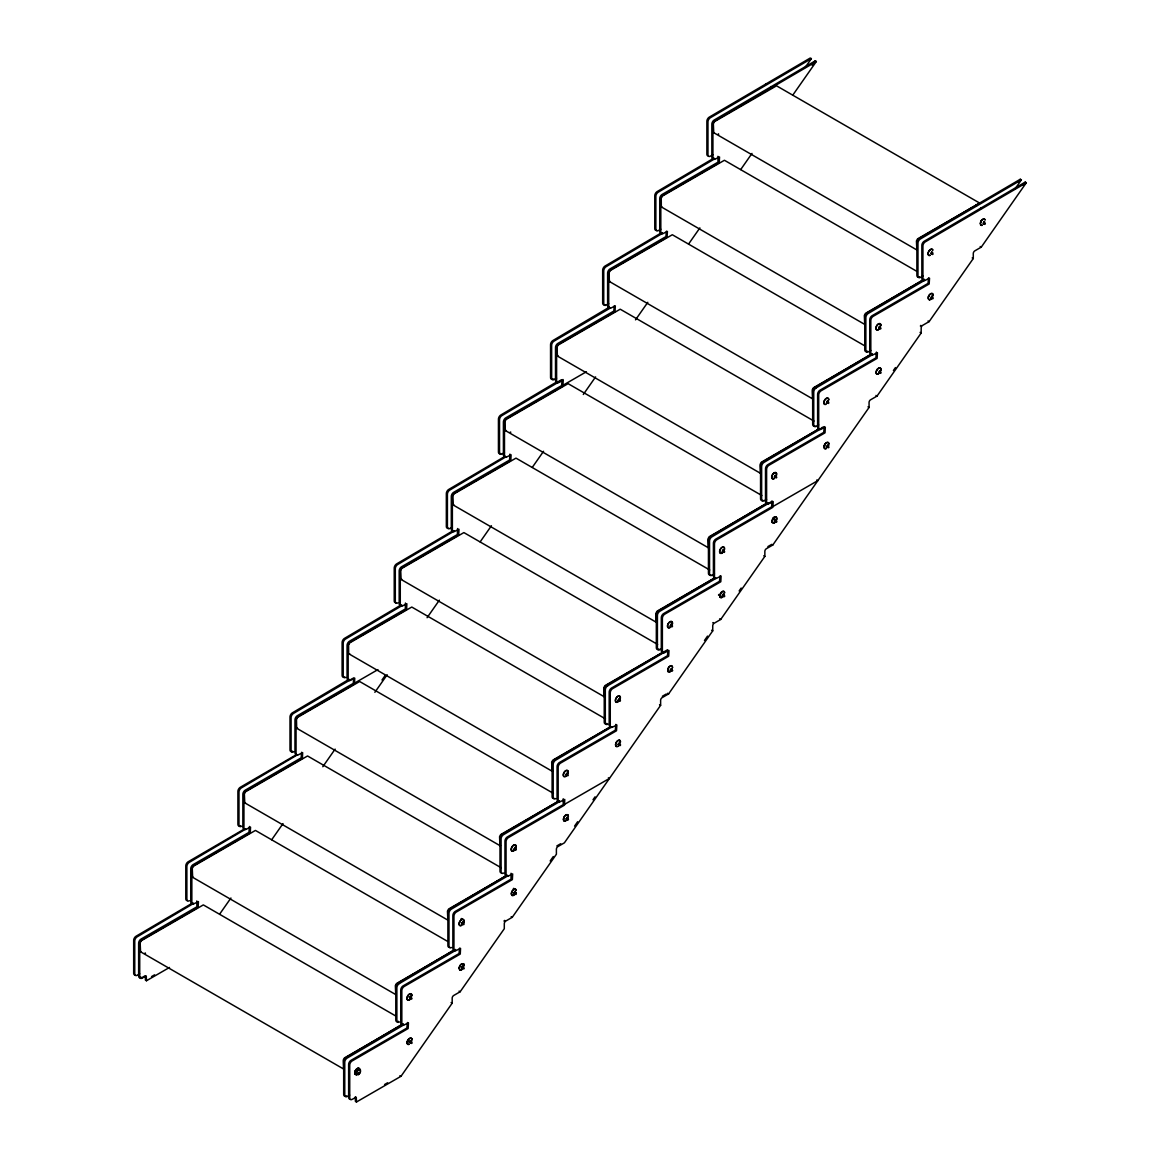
<?xml version="1.0" encoding="UTF-8"?>
<svg xmlns="http://www.w3.org/2000/svg" width="1160" height="1160" viewBox="0 0 1160 1160"><rect width="100%" height="100%" fill="white"/><g stroke="black" fill="none" stroke-linecap="round" stroke-linejoin="round"><path stroke-width="1.5" d="M193.618 903.422L137.358 936.714A3.393 1.958 -60 0 0 134.749 941.209L134.749 973.66A3.451 2.001 -60 0 0 137.358 975.168L139.664 973.834M245.717 829.081L189.457 862.257A3.393 1.958 -60 0 0 186.862 866.752L186.862 899.203A3.451 2.001 -60 0 0 189.457 900.696M353.017 678.266L293.683 713.327A3.393 1.958 -60 0 0 291.087 717.822L291.087 750.273A3.451 2.001 -60 0 0 293.683 751.782M353.829 677.962L353.22 683.428L297.569 715.575A3.393 1.958 -60 0 0 294.974 720.07L294.974 752.521A3.451 2.001 -60 0 0 296.235 754.449M400.968 605.056L344.708 638.246A3.393 1.958 -60 0 0 342.113 642.741L342.113 675.192A3.451 2.001 -60 0 0 344.361 676.889M402.056 605.578L345.796 638.87A3.393 1.958 -60 0 0 343.2 643.365L343.2 675.816A3.451 2.001 -60 0 0 345.796 677.309M402.534 1024.048L346.274 1057.34A3.393 1.958 -60 0 0 343.679 1061.835L343.679 1094.286A3.451 2.001 -60 0 0 346.274 1095.78M454.169 531.12L397.895 564.398A3.393 1.958 -60 0 0 395.299 568.908L395.299 601.359A3.451 2.001 -60 0 0 397.895 602.852M454.647 949.59L398.387 982.868A3.393 1.958 -60 0 0 395.792 987.378L395.792 1019.829A3.451 2.001 -60 0 0 398.387 1021.322M455.721 950.315L399.461 983.491A3.393 1.958 -60 0 0 396.865 988.001L396.865 1020.452A3.451 2.001 -60 0 0 399.461 1021.945M506.267 456.649L450.007 489.94A3.393 1.958 -60 0 0 447.412 494.435L447.412 526.886A3.451 2.001 -60 0 0 450.007 528.394L452.313 527.061M507.834 875.858L451.574 909.034A3.393 1.958 -60 0 0 448.978 913.529L448.978 945.98A3.451 2.001 -60 0 0 451.574 947.488M557.308 381.567L501.048 414.86A3.393 1.958 -60 0 0 498.438 419.354L498.438 451.805A3.451 2.001 -60 0 0 500.7 453.502M562.252 379.914L561.571 385.642L506.007 417.716A3.393 1.958 -60 0 0 503.411 422.226L503.411 454.676A3.451 2.001 -60 0 0 505.31 456.503M559.947 801.386L503.686 834.577A3.393 1.958 -60 0 0 501.091 839.071L501.091 871.522A3.451 2.001 -60 0 0 503.686 873.016M563.223 798.761L563.223 804.678L507.572 836.809A3.393 1.958 -60 0 0 504.962 841.319L504.962 873.77A3.451 2.001 -60 0 0 507.572 875.264M609.421 307.11L553.146 340.387A3.393 1.958 -60 0 0 550.55 344.897L550.55 377.348A3.451 2.001 -60 0 0 553.146 378.841M612.059 726.827L555.785 760.105A3.393 1.958 -60 0 0 553.189 764.599L553.189 797.051A3.451 2.001 -60 0 0 555.785 798.558M661.519 232.754L605.259 265.93A3.393 1.958 -60 0 0 602.663 270.425L602.663 302.876A3.451 2.001 -60 0 0 604.911 304.572M662.606 233.262L606.332 266.553A3.393 1.958 -60 0 0 603.736 271.048L603.736 303.5A3.451 2.001 -60 0 0 606.332 305.007L608.652 303.673M664.173 652.355L607.898 685.647A3.393 1.958 -60 0 0 605.303 690.142L605.303 722.593A3.451 2.001 -60 0 0 607.898 724.101M714.72 158.804L658.445 192.082A3.393 1.958 -60 0 0 655.85 196.591L655.85 229.042A3.451 2.001 -60 0 0 658.445 230.536L660.75 229.201M708.151 155.875A3.451 2.001 -60 0 1 706.875 153.946L706.875 121.496A3.393 1.958 -60 0 1 709.485 117L810.289 58L811.362 58.623L805.214 67.41M811.362 58.623L710.558 117.624A3.393 1.958 -60 0 0 707.962 122.119L707.962 154.57A3.451 2.001 -60 0 0 710.558 156.078L712.863 154.744M714.444 158.326A3.451 2.001 -60 0 1 711.848 156.817L711.848 124.366A3.393 1.958 -60 0 1 714.444 119.871L815.248 60.871L816.336 61.494L792.773 95.149M816.336 61.494L715.517 120.495A3.393 1.958 -60 0 0 712.922 124.99L712.922 157.441A3.451 2.001 -60 0 0 715.517 158.949L719.534 156.934L719.243 162.661L663.418 194.952A3.393 1.958 -60 0 0 660.808 199.448L660.808 231.899A3.451 2.001 -60 0 0 663.418 233.406L667.421 231.405L667.058 237.206L611.305 269.41A3.393 1.958 -60 0 0 608.71 273.919L608.71 306.37A3.451 2.001 -60 0 0 611.305 307.864L615.308 305.863L615.032 311.576L559.192 343.882A3.393 1.958 -60 0 0 556.597 348.377L556.597 380.828A3.451 2.001 -60 0 0 559.192 382.336L563.209 380.335L562.919 386.048L507.079 418.339A3.393 1.958 -60 0 0 504.484 422.834L504.484 455.3A3.451 2.001 -60 0 0 507.079 456.793L511.096 454.792L510.806 460.505L454.981 492.811A3.393 1.958 -60 0 0 452.371 497.307L452.371 529.758A3.451 2.001 -60 0 0 454.981 531.251L458.983 529.25L458.693 534.963L402.868 567.269A3.393 1.958 -60 0 0 400.272 571.764L400.272 604.215A3.451 2.001 -60 0 0 402.868 605.723L406.87 603.722L406.595 609.435L350.755 641.726A3.393 1.958 -60 0 0 348.16 646.236L348.16 678.687A3.451 2.001 -60 0 0 350.755 680.18L354.771 678.179L354.394 683.979L298.642 716.198A3.393 1.958 -60 0 0 296.046 720.693L296.046 753.144A3.451 2.001 -60 0 0 298.642 754.638L302.659 752.637L302.368 758.364L246.529 790.656A3.393 1.958 -60 0 0 243.933 795.151L243.933 827.602A3.451 2.001 -60 0 0 246.529 829.11L250.545 827.109L250.255 832.822L194.43 865.113A3.393 1.958 -60 0 0 191.835 869.623L191.835 902.074A3.451 2.001 -60 0 0 194.43 903.567L198.432 901.566L198.157 907.279L142.317 939.586A3.393 1.958 -60 0 0 139.722 944.081L139.722 976.532A3.451 2.001 -60 0 0 142.317 978.025L146.262 975.981L146.465 980.751L145.391 980.128L145.391 975.807M714.429 573.837L712.124 575.172A3.451 2.001 -60 0 1 709.529 573.663L709.529 541.212A3.393 1.958 -60 0 1 712.124 536.717L771.458 501.657M771.994 500.873L771.661 506.818L716.01 538.965A3.393 1.958 -60 0 0 713.414 543.46L713.414 575.911A3.451 2.001 -60 0 0 714.98 577.825L658.938 610.551A3.393 1.958 -60 0 0 656.328 615.061L656.328 647.512A3.451 2.001 -60 0 0 658.938 649.005M820.482 429.084L764.237 462.26A3.393 1.958 -60 0 0 761.627 466.755L761.627 499.206A3.451 2.001 -60 0 0 764.237 500.714L766.542 499.38M871.522 353.887L815.262 387.164A3.393 1.958 -60 0 0 812.667 391.674L812.667 424.125A3.451 2.001 -60 0 0 814.914 425.822M872.595 354.612L816.336 387.788A3.393 1.958 -60 0 0 813.74 392.298L813.74 424.748A3.451 2.001 -60 0 0 816.336 426.242L818.641 424.908M923.621 279.531L867.376 312.707A3.393 1.958 -60 0 0 864.765 317.202L864.765 349.653A3.451 2.001 -60 0 0 867.376 351.161M919.474 276.689A3.451 2.001 -60 0 1 916.879 275.195L916.879 242.744A3.393 1.958 -60 0 1 919.474 238.249L1020.292 179.249L1021.365 179.873L1015.217 188.645M1021.365 179.873L920.562 238.873A3.393 1.958 -60 0 0 917.966 243.368L917.966 275.819A3.451 2.001 -60 0 0 920.562 277.312L922.867 275.993M924.099 279.763A3.451 2.001 -60 0 1 921.852 278.067L921.852 245.615A3.393 1.958 -60 0 1 924.447 241.106L1025.252 182.106L1026.324 182.729L981.259 247.138L974.806 250.864A2.16 1.247 -60 0 0 973.284 253.504L973.284 258.535L929.145 321.595L922.693 325.322A2.16 1.247 -60 0 0 921.17 327.961L921.17 333.007L877.047 396.067L870.58 399.794A2.16 1.247 -60 0 0 869.058 402.433L869.058 407.464L772.821 544.983L766.368 548.709A2.16 1.247 -60 0 0 764.846 551.348L764.846 556.394L720.708 619.454L714.255 623.181A2.16 1.247 -60 0 0 712.733 625.82L712.733 630.851L668.595 693.912L662.142 697.639A2.16 1.247 -60 0 0 660.62 700.277L660.62 705.323L564.384 842.841L557.931 846.568A2.16 1.247 -60 0 0 556.394 849.207L556.394 854.238L512.27 917.299L505.818 921.026A2.16 1.247 -60 0 0 504.296 923.664L504.296 928.711L460.158 991.756L453.705 995.483A2.16 1.247 -60 0 0 452.183 998.136L452.183 1003.168L401.012 1076.277L356.468 1102L355.395 1101.377L355.337 1096.78M1026.324 182.729L925.52 241.73A3.393 1.958 -60 0 0 922.925 246.239L922.925 278.69A3.451 2.001 -60 0 0 925.52 280.183L929.537 278.183L929.16 283.982L873.408 316.201A3.393 1.958 -60 0 0 870.812 320.696L870.812 353.147A3.451 2.001 -60 0 0 873.408 354.641L877.424 352.64L877.134 358.368L821.309 390.659A3.393 1.958 -60 0 0 818.699 395.154L818.699 427.605A3.451 2.001 -60 0 0 821.309 429.113L825.311 427.112L825.035 432.825L769.196 465.116A3.393 1.958 -60 0 0 766.601 469.626L766.601 502.077A3.451 2.001 -60 0 0 769.196 503.571L773.198 501.57L772.922 507.283L717.083 539.588A3.393 1.958 -60 0 0 714.487 544.083L714.487 576.534A3.451 2.001 -60 0 0 717.083 578.042L721.1 576.027L720.809 581.755L664.97 614.046A3.393 1.958 -60 0 0 662.375 618.541L662.375 650.992A3.451 2.001 -60 0 0 664.97 652.5L668.986 650.499L668.697 656.212L612.871 688.503A3.393 1.958 -60 0 0 610.261 693.013L610.261 725.464A3.451 2.001 -60 0 0 612.871 726.957L616.874 724.957L616.511 730.757L560.759 762.976A3.393 1.958 -60 0 0 558.163 767.47L558.163 799.921A3.451 2.001 -60 0 0 560.759 801.43L564.76 799.428L564.485 805.141L508.646 837.433A3.393 1.958 -60 0 0 506.05 841.928L506.05 874.393A3.451 2.001 -60 0 0 508.646 875.887L512.662 873.886L512.372 879.599L456.533 911.905A3.393 1.958 -60 0 0 453.937 916.4L453.937 948.851A3.451 2.001 -60 0 0 456.533 950.344L460.549 948.343L460.259 954.057L404.42 986.362A3.393 1.958 -60 0 0 401.824 990.857L401.824 1023.308A3.451 2.001 -60 0 0 404.42 1024.816L408.436 1022.815L408.146 1028.529L352.321 1060.82A3.393 1.958 -60 0 0 349.726 1065.33L349.726 1097.781A3.451 2.001 -60 0 0 352.321 1099.274L356.265 1097.229L356.468 1102M408.9 1044.449A3.582 2.059 -60 0 1 407.116 1043.42L407.116 1041.912A3.582 2.059 -60 0 1 409.567 1038.331L411.351 1038.157L412.09 1039.795L411.757 1038.534M407.116 1043.42L407.116 1041.912M463.724 922.49L462.637 924.375M515.823 848.033L514.982 849.802A3.582 2.059 -60 0 1 514.315 850.468M619.193 698.842L617.686 700.437M671.437 668.682L669.929 670.277M722.868 596.922A3.582 2.059 -60 0 1 722.216 597.4L719.78 596.646L720.954 592.688M773.067 518.216L771.879 522.188L774.329 522.942A3.582 2.059 -60 0 0 774.981 522.464M771.879 520.666L771.893 522.188M772.545 518.984A3.582 2.059 -60 0 1 776.765 517.853L776.765 519.361A3.582 2.059 -60 0 1 776.518 520.216L775.416 521.899M826.442 448.471L825.789 448.746A3.582 2.059 -60 0 1 824.253 448.282L825.181 443.758M931.234 254.17L931.625 252.227M983.462 224.011L983.854 222.082M356.555 1073.928L355.555 1072.115L358.019 1074.769L360.586 1071.651L359.063 1069.07L360.601 1070.405M297.83 754.609L241.57 787.785A3.393 1.958 -60 0 0 238.975 792.294L238.975 824.745A3.451 2.001 -60 0 0 241.57 826.239M506.732 875.351L450.486 908.41A3.393 1.958 -60 0 0 447.89 912.906L447.89 945.356A3.451 2.001 -60 0 0 449.804 947.198M713.632 158.282L657.372 191.458A3.393 1.958 -60 0 0 654.776 195.968L654.776 228.418A3.451 2.001 -60 0 0 656.676 230.245M924.694 280.27L868.448 313.33A3.393 1.958 -60 0 0 865.853 317.825L865.853 350.276A3.451 2.001 -60 0 0 868.448 351.785L870.754 350.45M192.517 903.031L136.271 936.091A3.393 1.958 -60 0 0 133.675 940.586L133.675 973.037A3.451 2.001 -60 0 0 135.256 974.951M453.067 530.714L396.822 563.774A3.393 1.958 -60 0 0 394.226 568.284L394.226 600.735A3.451 2.001 -60 0 0 396.14 602.562M505.165 456.257L448.935 489.317A3.393 1.958 -60 0 0 446.339 493.812L446.339 526.263A3.451 2.001 -60 0 0 448.238 528.104M403.564 1025.005L347.348 1057.964A3.393 1.958 -60 0 0 344.752 1062.458L344.752 1094.909A3.451 2.001 -60 0 0 347.348 1096.403L349.653 1095.083M610.464 307.951L554.234 341.011A3.393 1.958 -60 0 0 551.638 345.506L551.638 377.971A3.451 2.001 -60 0 0 554.234 379.465L556.539 378.131M819.366 428.678L763.149 461.637A3.393 1.958 -60 0 0 760.554 466.132L760.554 498.583A3.451 2.001 -60 0 0 762.802 500.279M409.117 997.136L409.872 998.223L410.64 996.252M461.216 922.678L461.985 923.766L462.753 921.794M461.346 966.976L462.115 968.063L462.884 966.091M513.46 892.518C512.735 895.129 516.432 892.446 514.663 891.445M515.866 893.157L515.953 892.33M668.841 667.145L667.667 671.103L670.103 671.857M667.913 668.74L667.913 671.669M823.991 446.209L824.253 445.353A3.582 2.059 -60 0 1 827.399 442.293A3.582 2.059 -60 0 1 828.878 444.903M933.191 295.176A3.582 2.059 -60 0 0 930.654 293.712C928.565 294.611 926.564 299.845 930.001 299.831L929.392 299.889M985.202 219.994A3.582 2.059 -60 0 0 981.505 220.371L980.243 223.633L981.505 225.431A3.582 2.059 -60 0 0 982.114 225.359L980.577 224.895M356.57 1072.695L358.063 1070.172L360.064 1069.65M558.815 800.994L502.599 833.953A3.393 1.958 -60 0 0 500.003 838.448L500.003 870.899A3.451 2.001 -60 0 0 501.584 872.813M716.227 578.231L660.011 611.175A3.393 1.958 -60 0 0 657.415 615.684L657.415 648.135A3.451 2.001 -60 0 0 660.011 649.629L662.316 648.295M244.499 828.921L188.384 861.634A3.393 1.958 -60 0 0 185.788 866.129L185.788 898.58A3.451 2.001 -60 0 0 187.369 900.493M409.378 1041.143L409.77 1042.622L410.771 1040.563M461.665 966.788L464.203 965.337L463.463 963.699L461.665 963.873A3.582 2.059 -60 0 0 459.882 965.758L459.142 968.252L459.882 969.89A3.582 2.059 -60 0 0 461.665 969.716L462.333 969.238M459.882 965.758L459.142 968.252L459.882 969.89M515.562 893.36L515.968 892.533L514.88 894.215M567.675 818.902L568.081 818.061M928.464 296.438L928.87 295.597M980.577 221.966L981.505 220.371M355.656 1071.405L357.599 1069.201L359.136 1069.563M662.94 652.312L606.825 685.024A3.393 1.958 -60 0 0 604.229 689.518L604.229 721.97A3.451 2.001 -60 0 0 606.825 723.477M296.554 754.565L240.497 787.161A3.393 1.958 -60 0 0 237.901 791.671L237.901 824.122A3.451 2.001 -60 0 0 240.497 825.615M411.524 999.181L412.032 998.456M463.637 924.723L464.145 923.984M515.75 850.265L516.243 849.526M567.863 775.793L568.356 775.068M619.962 701.336L620.47 700.596M672.075 626.864L672.582 626.139M724.188 552.407L724.696 551.667M776.301 477.949L776.794 477.209M828.399 403.477L828.907 402.752M880.512 329.019L881.02 328.28M932.626 254.562L933.133 253.823M411.655 1043.492L412.162 1042.753M463.768 969.02L464.261 968.295M515.881 894.563L516.374 893.823M567.979 820.106L568.487 819.366M620.092 745.634L620.6 744.909M672.205 671.176L672.698 670.437M724.318 596.718L724.812 595.979M776.417 522.246L776.924 521.522M828.53 447.789L829.038 447.049M880.643 373.332L881.136 372.592M932.756 298.86L933.249 298.135M984.855 224.402L985.362 223.662M381.988 679.992L385.062 675.598M812.174 65.25L815.248 60.871M219.675 914.094L230.927 898.014M271.715 839.724L282.996 823.6M322.799 766.731L335.11 749.128M374.868 692.317L387.164 674.758M427.083 617.714L439.364 600.155M480.153 541.88L491.434 525.741M532.266 467.408L543.547 451.284M583.306 394.473L595.602 376.899M635.52 319.856L647.802 302.31M688.59 244.02L699.886 227.896M740.703 169.563L751.985 153.424M1018.234 182.163L1020.292 179.249M550.188 860.952L553.276 856.558M574.577 826.109L577.636 821.715M593.007 799.762L595.051 796.833M704.468 640.494L707.542 636.101M739.137 590.962L741.182 588.033M893.403 370.504L895.462 367.575M1023.207 185.034L1025.252 182.106M879.512 326.7L879.12 328.628M827.399 401.157L827.008 403.1M931.755 296.539L931.349 298.468M775.301 475.629L774.894 477.558M879.642 370.997L879.251 372.94M723.188 550.087L722.796 552.015M827.529 445.469L827.138 447.397M671.074 624.544L670.683 626.487M775.416 519.926L775.025 521.855M618.962 699.016L618.57 700.945M723.318 594.384L722.912 596.327M566.863 773.473L566.457 775.402M671.205 668.856L670.813 670.784M514.75 847.931L514.359 849.874M619.092 743.313L618.701 745.256M462.637 922.403L462.245 924.332M566.979 817.771L566.587 819.714M410.524 996.861L410.132 998.789M514.88 892.243L514.475 894.171M462.767 966.701L462.361 968.643M410.654 1041.172L410.263 1043.101M930.972 253.605L931.741 251.633M983.202 223.445L983.97 221.473M983.854 224.054L984.941 222.169M723.188 552.058L724.275 550.188M670.77 671.379A3.582 2.059 -60 0 0 671.379 670.741L672.278 668.943M618.657 745.851A3.582 2.059 -60 0 0 619.266 745.198L620.179 743.415M558.12 381.712L561.571 379.712M562.991 379.523L502.12 415.483A3.393 1.958 -60 0 0 499.525 419.978L499.525 452.429A3.451 2.001 -60 0 0 502.12 453.923L504.426 452.588M586.394 371.751L563.354 385.062L562.266 384.438M924.418 279.313L865.795 313.171A3.045 1.754 -60 0 0 865.259 313.664L864.345 315.462L864.722 324.365M872.306 353.786L813.682 387.628A3.045 1.754 -60 0 0 813.16 388.122L812.232 389.934L812.609 398.822A1.783 1.029 -60 0 0 813.305 398.649M377.942 669.61L354.916 682.907L353.829 682.283M818.641 429.142L761.569 462.086A3.045 1.754 -60 0 0 761.047 462.579L760.119 464.391L760.51 473.295A1.783 1.029 -60 0 0 761.192 473.12M821.381 427.822L824.325 426.619L823.687 432.419L768.109 464.493A3.393 1.958 -60 0 0 765.513 469.002L765.513 501.453A3.451 2.001 -60 0 0 768.109 502.947M768.08 502.715L709.456 536.558A3.045 1.754 -60 0 0 708.934 537.051L708.006 538.849L708.398 547.752A1.783 1.029 -60 0 0 709.079 547.578M767.862 546.606L771.748 544.359L772.821 544.983M714.415 578.072L657.357 611.015A3.045 1.754 -60 0 0 656.821 611.509L655.908 613.321L656.284 622.21A1.783 1.029 -60 0 0 656.98 622.035M662.316 652.529L605.245 685.473A3.045 1.754 -60 0 0 604.708 685.966L603.794 687.779L604.172 696.682A1.783 1.029 -60 0 0 604.867 696.508M663.897 651.876L667.362 649.875M144.579 976.111L141.506 977.894L140.432 977.271M151.54 976.589L154.613 974.82M146.465 980.751L169.505 967.455M662.36 696.275L666.231 694.028M610.203 726.986L553.132 759.945A3.045 1.754 -60 0 0 552.61 760.438L551.682 762.236L552.073 771.139A1.783 1.029 -60 0 0 552.755 770.965M558.09 801.458L501.018 834.403A3.045 1.754 -60 0 0 500.497 834.895L499.568 836.708L499.96 845.611A1.783 1.029 -60 0 0 500.525 845.495M556.843 845.944L560.715 843.712M505.977 875.916L448.92 908.86A3.045 1.754 -60 0 0 448.384 909.367L447.47 911.165L447.847 920.068A1.783 1.029 -60 0 0 448.297 920.01M455.43 949.489L396.807 983.332A3.045 1.754 -60 0 0 396.271 983.825L395.357 985.623L395.734 994.526A1.783 1.029 -60 0 0 396.184 994.468M409.436 996.947L411.959 995.497A3.582 2.059 -60 0 0 409.219 994.163A3.582 2.059 -60 0 0 406.942 998.89A3.582 2.059 -60 0 0 410.089 999.398M403.317 1023.946L344.694 1057.789A3.045 1.754 -60 0 0 344.172 1058.283L343.244 1060.095L343.635 1068.998A1.783 1.029 -60 0 0 343.954 1068.969M407.029 1042.709L409.567 1041.259M384.569 1084.528L387.643 1082.758M717.909 156.325L717.996 162.182L662.331 194.329A3.393 1.958 -60 0 0 659.736 198.824L659.736 231.275A3.451 2.001 -60 0 0 662.331 232.783M196.808 900.943L196.895 906.815L141.244 938.962A3.393 1.958 -60 0 0 138.635 943.457L138.635 975.908A3.451 2.001 -60 0 0 141.244 977.402M511.024 873.262L511.024 879.193L455.459 911.282A3.393 1.958 -60 0 0 452.864 915.777L452.864 948.228A3.451 2.001 -60 0 0 455.459 949.721M931.625 254.2L932.712 252.329M930.871 298.004L931.857 295.93M931.755 298.512L932.829 296.641M878.628 328.164L879.628 326.09M879.512 328.671L880.599 326.786M878.758 372.462L879.845 370.591M879.642 372.969L880.715 371.099M880.991 370.431A3.582 2.059 -60 0 0 878.54 368.169C876.017 368.996 874.611 375.507 878.54 374.013M826.529 402.622L827.602 400.751M827.399 403.129L828.486 401.259M827.529 447.441L828.617 445.556M775.301 477.587L776.373 475.716M723.318 596.356L724.391 594.486M671.074 626.516L672.162 624.645M618.962 700.973L620.049 699.103M566.863 775.445L567.936 773.575M566.979 819.743L568.066 817.872M462.767 968.672L463.84 966.802M410.524 998.832L411.611 996.962M410.654 1043.13L411.742 1041.259M405.42 603.026L405.333 608.971L349.682 641.103A3.393 1.958 -60 0 0 347.072 645.612L347.072 678.063A3.451 2.001 -60 0 0 349.682 679.557M877.888 374.288L876.351 373.81M826.442 446.948L827.645 444.86M774.198 477.108L775.402 475.02M774.329 521.405L775.533 519.317M722.086 551.565L723.303 549.477M721.563 597.675L720.433 597.574M669.987 626.023L671.19 623.935M457.62 528.539L457.359 534.557L401.78 566.645A3.393 1.958 -60 0 0 399.185 571.14L399.185 603.591A3.451 2.001 -60 0 0 401.78 605.1M713.734 132.646L713.356 123.743L714.284 121.945A3.045 1.754 -60 0 1 714.807 121.452L776.533 85.811L979.635 203.058L917.893 238.699A3.045 1.754 -60 0 0 917.371 239.192L916.443 241.005L916.835 249.907M812.435 398.764L609.522 281.575A1.783 1.029 -60 0 0 610.203 281.401M708.223 547.694L505.296 430.505A1.783 1.029 -60 0 0 505.992 430.331M499.786 845.538L296.858 728.35A1.783 1.029 -60 0 0 297.555 728.175M447.601 941.384L255.432 830.43L193.706 866.07A3.045 1.754 -60 0 0 193.183 866.563L192.256 868.376L192.647 877.279A1.783 1.029 -60 0 0 193.082 877.221M722.042 595.82L723.419 593.789M565.587 774.894L567.051 773.067M356.424 1074.421L355.627 1073.957M864.548 324.307L661.635 207.104A1.783 1.029 -60 0 0 662.07 207.06M609.348 281.503L609.13 272.673L610.058 270.875A3.045 1.754 -60 0 1 610.58 270.367L672.322 234.74L864.476 345.68M813.928 421.036L620.208 309.198L558.482 344.839A3.045 1.754 -60 0 0 557.946 345.332L557.032 347.13L557.409 356.033A1.783 1.029 -60 0 0 558.105 355.859M505.122 430.433L504.919 421.602L505.847 419.789A3.045 1.754 -60 0 1 506.369 419.297L568.096 383.655L761.815 495.509M709.702 569.966L515.983 458.127L454.256 493.754A3.045 1.754 -60 0 0 453.734 494.262L452.806 496.06L453.197 504.962A1.783 1.029 -60 0 0 453.879 504.788M657.604 644.423L463.884 532.585L402.143 568.226A3.045 1.754 -60 0 0 401.621 568.719L400.693 570.517L401.084 579.42A1.783 1.029 -60 0 0 401.766 579.246M551.899 771.081L348.971 653.892A1.783 1.029 -60 0 0 349.668 653.718M296.685 728.291L296.481 719.447L297.395 717.649A3.045 1.754 -60 0 1 297.931 717.155L359.658 681.514L553.378 793.353M501.265 867.81L307.545 755.972L245.819 791.613A3.045 1.754 -60 0 0 245.296 792.106L244.368 793.904L244.76 802.807A1.783 1.029 -60 0 0 245.442 802.633M192.473 877.207L395.56 994.468M395.488 1015.841L203.333 904.902L141.607 940.542A3.045 1.754 -60 0 0 141.071 941.035L140.157 942.833L140.534 951.736A1.783 1.029 -60 0 0 140.983 951.678M358.629 1068.94L360.397 1069.955M357.599 1069.201L358.599 1069.781M357.048 1069.592L358.063 1070.172M356.54 1070.114L357.555 1070.694M356.106 1070.738L357.12 1071.318M359.02 1072.435L360.035 1073.014M356.787 1071.999L355.772 1071.419A3.045 1.754 -60.1 0 0 355.786 1073.87M358.585 1073.058L359.6 1073.638M358.077 1073.58L359.092 1074.16M355.482 1072.768L356.497 1073.348M357.541 1073.971L358.556 1074.552M357.077 1074.682L355.743 1073.797L356.497 1074.233A3.045 1.754 -60.1 0 0 357.077 1074.276M765.745 83.723L766.818 84.347M770.704 86.579L771.791 87.203M975.748 204.957L976.821 205.581M980.707 207.829L981.78 208.452M980.185 246.514L981.259 247.138M972.196 257.911L973.284 258.535M713.559 132.588L916.661 249.835M916.588 271.208L724.42 160.268L662.693 195.91A3.045 1.754 -60 0 0 662.172 196.402L661.243 198.215L661.33 206.93M928.072 320.972L929.145 321.595M920.083 332.383L921.17 333.007M875.96 395.444L877.047 396.067M867.985 406.841L869.058 407.464M815.262 387.164L816.336 387.788M816.814 479.964L817.887 480.588L773.343 506.296L772.27 505.673M557.235 355.975L760.337 473.222M768.384 503.425L767.311 502.816L711.036 536.094A3.393 1.958 -60 0 0 708.441 540.589L708.441 573.04A3.451 2.001 -60 0 0 710.688 574.751M763.759 555.77L764.846 556.394M719.635 618.831L720.708 619.454M711.645 630.228L712.733 630.851M453.024 504.904L656.111 622.151M667.522 693.288L668.595 693.912M659.547 704.7L660.62 705.323M606.825 685.024L607.898 685.647M400.911 579.362L603.997 696.609M605.491 718.895L411.771 607.042L350.044 642.683A3.045 1.754 -60 0 0 349.508 643.176L348.594 644.989L348.667 653.703M608.376 777.809L609.449 778.433L564.905 804.156L563.832 803.532M349.943 680.035L348.87 679.412L292.595 712.704A3.393 1.958 -60 0 0 290 717.199L290 749.65A3.451 2.001 -60 0 0 292.595 751.158M511.197 916.676L512.27 917.299M244.586 802.749L447.673 920.01M459.084 991.133L460.158 991.756M451.11 1002.544L452.183 1003.168M398.387 982.868L399.461 983.491M399.939 1075.654L401.012 1076.277M140.36 951.678L343.462 1068.926M509.95 454.125L509.559 460.041L453.893 492.188A3.393 1.958 -60 0 0 451.298 496.683L451.298 529.134A3.451 2.001 -60 0 0 453.893 530.627M618.005 746.33A3.582 2.059 -60 0 1 616.207 746.504L615.467 744.865L616.207 742.371A3.582 2.059 -60 0 1 619.788 740.312L620.527 741.95M565.891 820.787A3.582 2.059 -60 0 1 564.108 820.961L563.354 819.322L564.108 816.829A3.582 2.059 -60 0 1 567.675 814.769L568.414 816.408M515.562 889.227L516.229 890.169L515.562 889.227A3.582 2.059 -60 0 0 511.995 891.301L511.255 893.794L511.995 895.433A3.582 2.059 -60 0 0 514.431 894.766M672.64 667.478L671.901 665.84A3.582 2.059 -60 0 0 668.32 667.913M619.788 740.312L620.44 741.24M617.671 744.604L619.295 742.908M567.675 814.769L568.327 815.697M564.108 820.961L563.441 820.033M513.329 849.236L514.533 848.903L514.866 847.322M249.472 826.486L248.921 832.416L193.343 864.49A3.393 1.958 -60 0 0 190.748 868.999L190.748 901.451A3.451 2.001 -60 0 0 192.995 903.147M876.394 352.075L875.887 357.889L820.221 390.036A3.393 1.958 -60 0 0 817.626 394.53L817.626 426.982A3.451 2.001 -60 0 0 819.873 428.678M615.844 724.391L615.337 730.205L559.671 762.352A3.393 1.958 -60 0 0 557.076 766.847L557.076 799.298A3.451 2.001 -60 0 0 559.337 800.994M720.026 597.197L719.693 595.936M567.095 817.177L566.558 818.974L565.471 818.873M463.855 964.076L464.203 965.337M301.701 752.231L301.121 757.886L245.456 790.033A3.393 1.958 -60 0 0 242.861 794.528L242.861 826.979A3.451 2.001 -60 0 0 244.774 828.82M724.666 592.311L724.666 592.311A3.582 2.059 -60 0 0 720.433 593.441M359.803 1070.013C358.744 1064.894 351.93 1073.014 356.019 1074.624A3.625 2.088 -60.1 0 0 356.613 1074.566A3.582 2.059 -60 0 1 354.829 1072.347A3.582 2.059 -60 0 1 357.541 1068.374A3.582 2.059 -60 0 1 359.861 1069.955M928.594 277.863L928 283.431L872.335 315.578A3.393 1.958 -60 0 0 869.739 320.073L869.739 352.524A3.451 2.001 -60 0 0 871.639 354.365M668.044 650.18L667.449 655.748L611.784 687.88A3.393 1.958 -60 0 0 609.188 692.389L609.188 724.84A3.451 2.001 -60 0 0 610.769 726.754L554.712 759.481A3.393 1.958 -60 0 0 552.116 763.99L552.116 796.441A3.451 2.001 -60 0 0 554.03 798.268M407.493 1022.496L406.812 1028.122L351.233 1060.197A3.393 1.958 -60 0 0 348.638 1064.706L348.638 1097.157A3.451 2.001 -60 0 0 349.61 1099.028M774.329 517.099L774.329 520.014M720.157 575.809L719.461 581.348L663.897 613.423A3.393 1.958 -60 0 0 661.301 617.917L661.301 650.368A3.451 2.001 -60 0 0 662.882 652.283M666.492 231.188L665.884 236.655L610.218 268.801A3.393 1.958 -60 0 0 607.622 273.296L607.622 305.747A3.451 2.001 -60 0 0 609.536 307.574M614.38 305.645L613.77 311.112L558.12 343.258A3.393 1.958 -60 0 0 555.51 347.754L555.51 380.204A3.451 2.001 -60 0 0 557.423 382.046M459.607 948.126L459.012 953.592L403.346 985.739A3.393 1.958 -60 0 0 400.751 990.234L400.751 1022.685A3.451 2.001 -60 0 0 402.998 1024.381M718.736 134.183A3.582 2.059 -60 0 1 718.345 133.806M877.366 374.129A3.335 1.929 -60 0 1 877.366 369.416A3.335 1.929 -60 0 1 880.904 369.736M984.55 223.198A3.582 2.059 -60 0 1 984.028 223.967M877.772 329.991A3.582 2.059 -60 0 1 875.931 327.714A3.582 2.059 -60 0 1 878.642 323.756A3.582 2.059 -60 0 1 880.947 325.322M880.208 327.816A3.582 2.059 -60 0 1 878.424 329.701M932.452 297.656A3.582 2.059 -60 0 1 930.654 299.555M920.402 326.09A2.16 1.247 -60 0 1 920.852 325.38M929.87 255.519A3.582 2.059 -60 0 1 928.739 251.285A3.582 2.059 -60 0 1 932.973 250.154M774.198 478.63A3.582 2.059 -60 0 1 771.69 476.905A3.582 2.059 -60 0 1 774.648 472.584A3.582 2.059 -60 0 1 776.649 475.063M826.312 404.173A3.582 2.059 -60 0 1 823.788 402.709A3.582 2.059 -60 0 1 826.312 398.329A3.582 2.059 -60 0 1 828.835 399.794M929.928 255.301A3.335 1.929 -60 0 1 928.667 251.749A3.335 1.929 -60 0 1 932.567 249.792M929.479 299.657A3.335 1.929 -60 0 1 929.479 294.959A3.335 1.929 -60 0 1 933.017 295.263M932.321 297.583A3.335 1.929 -60 0 1 931.828 298.308M931.262 298.903A3.335 1.929 -60 0 1 930.654 299.352M877.815 329.759A3.335 1.929 -60 0 1 876.105 327.656A3.335 1.929 -60 0 1 878.628 323.959A3.335 1.929 -60 0 1 880.773 325.423M879.034 329.063A3.335 1.929 -60 0 1 878.424 329.512M774.198 478.427A3.335 1.929 -60 0 1 771.864 477.296A3.335 1.929 -60 0 1 773.792 473.265A3.335 1.929 -60 0 1 776.475 473.7M982.158 225.142A3.335 1.929 -60 0 1 980.896 221.589A3.335 1.929 -60 0 1 984.811 219.631M825.137 404.289A3.335 1.929 -60 0 1 825.137 399.576A3.335 1.929 -60 0 1 828.66 399.896M826.442 448.267A3.335 1.929 -60 0 1 824.093 447.151A3.335 1.929 -60 0 1 826.036 443.12A3.335 1.929 -60 0 1 828.718 443.54M359.803 1070.332A3.045 1.754 -60.1 0 0 359.513 1069.216L358.701 1068.752A3.045 1.754 -60.1 0 0 356.613 1069.955M510.835 432.187A3.582 2.059 -60 0 1 510.298 432.027M670.103 671.654A3.335 1.929 -60 0 1 667.754 670.306A3.335 1.929 -60 0 1 670.103 666.217A3.335 1.929 -60 0 1 672.466 667.58M776.112 521.043A3.582 2.059 -60 0 1 775.59 521.812M670.639 627.082A3.582 2.059 -60 0 1 667.449 626.096A3.582 2.059 -60 0 1 670.639 621.441A3.582 2.059 -60 0 1 672.176 624.834M712.776 622.847A2.16 1.247 -60 0 1 713.183 622.558M722.752 552.624A3.582 2.059 -60 0 1 719.577 551.885A3.582 2.059 -60 0 1 722.317 547.143A3.582 2.059 -60 0 1 724.536 549.521M723.884 551.203A3.582 2.059 -60 0 1 723.361 551.971M718.605 595.312A3.582 2.059 -60 0 1 718.692 594.514M565.761 776.489A3.582 2.059 -60 0 1 563.252 774.764A3.582 2.059 -60 0 1 566.211 770.428A3.582 2.059 -60 0 1 568.212 772.908M567.023 775.359A3.582 2.059 -60 0 1 566.413 776.011M617.874 702.017A3.582 2.059 -60 0 1 615.38 700.031A3.582 2.059 -60 0 1 618.744 695.855A3.582 2.059 -60 0 1 620.063 699.291M722.1 552.899A3.335 1.929 -60 0 1 719.751 551.768A3.335 1.929 -60 0 1 721.679 547.737A3.335 1.929 -60 0 1 724.362 548.158M722.825 596.747A3.335 1.929 -60 0 1 720.012 596.689A3.335 1.929 -60 0 1 721.23 592.586A3.335 1.929 -60 0 1 724.26 591.948M724.492 592.47A3.335 1.929 -60 0 1 724.579 593.122M670.596 626.908A3.335 1.929 -60 0 1 667.768 626.85A3.335 1.929 -60 0 1 668.986 622.746A3.335 1.929 -60 0 1 672.017 622.108M672.264 622.615A3.335 1.929 -60 0 1 672.264 624.022M567.805 771.023A3.335 1.929 -60 0 1 568.038 772.952M564.093 776.446A3.335 1.929 -60 0 1 564.093 772.604A3.335 1.929 -60 0 1 567.428 770.675M774.329 522.74A3.335 1.929 -60 0 1 771.98 521.13A3.335 1.929 -60 0 1 774.735 517.099A3.335 1.929 -60 0 1 776.606 519.404M617.874 701.814A3.335 1.929 -60 0 1 615.554 699.973A3.335 1.929 -60 0 1 618.686 696.087A3.335 1.929 -60 0 1 619.918 699.277M620.034 740.863A3.335 1.929 -60 0 1 620.353 742.052M619.179 745.082A3.335 1.929 -60 0 1 618.613 745.677M616.337 746.286A3.335 1.929 -60 0 1 616.337 742.443A3.335 1.929 -60 0 1 619.658 740.515M145.536 953.273A3.582 2.059 -60 0 1 145.131 952.896M462.274 969.064A3.335 1.929 -60 0 1 459.346 968.6A3.335 1.929 -60 0 1 461.462 964.207A3.335 1.929 -60 0 1 464.029 965.439M566.544 820.308A3.582 2.059 -60 0 0 567.153 819.67A3.335 1.929 -60 0 1 566.5 820.149M462.202 924.926A3.582 2.059 -60 0 1 459.026 924.201A3.582 2.059 -60 0 1 461.767 919.46A3.582 2.059 -60 0 1 463.986 921.837M463.739 922.678A3.582 2.059 -60 0 1 463.333 923.519M503.976 921.083A2.16 1.247 -60 0 1 504.73 920.402M513.358 888.516A3.582 2.059 -60 0 1 513.967 888.444M513.648 850.947A3.582 2.059 -60 0 1 511.139 849.221A3.582 2.059 -60 0 1 514.097 844.901A3.582 2.059 -60 0 1 516.098 847.365A3.335 1.929 -60 0 0 514.068 845.118A3.335 1.929 -60 0 0 511.313 849.149A3.335 1.929 -60 0 0 513.648 850.744M515.837 848.221A3.582 2.059 -60 0 1 515.446 849.062M461.114 918.662A3.582 2.059 -60 0 1 461.724 918.604M514.837 849.7A3.335 1.929 -60 0 1 514.272 850.294M513.779 895.056A3.335 1.929 -60 0 1 511.429 893.925A3.335 1.929 -60 0 1 513.372 889.894A3.335 1.929 -60 0 1 516.055 890.314M515.823 892.518A3.335 1.929 -60 0 1 515.446 893.287M461.549 925.202A3.335 1.929 -60 0 1 459.2 923.606A3.335 1.929 -60 0 1 461.955 919.576A3.335 1.929 -60 0 1 463.826 921.881M356.714 1074.392A3.335 1.929 -60 0 1 355.004 1072.275A3.335 1.929 -60 0 1 357.526 1068.592A3.335 1.929 -60 0 1 359.687 1070.056M567.936 815.335A3.335 1.929 -60 0 1 568.168 815.857M565.891 820.584A3.335 1.929 -60 0 1 563.716 818.09A3.335 1.929 -60 0 1 567.559 814.987M410.046 999.224A3.335 1.929 -60 0 1 407.116 998.76A3.335 1.929 -60 0 1 409.233 994.366A3.335 1.929 -60 0 1 411.786 995.584M408.958 1044.232A3.335 1.929 -60 0 1 407.247 1042.13A3.335 1.929 -60 0 1 409.77 1038.432A3.335 1.929 -60 0 1 411.916 1039.896"/></g></svg>
